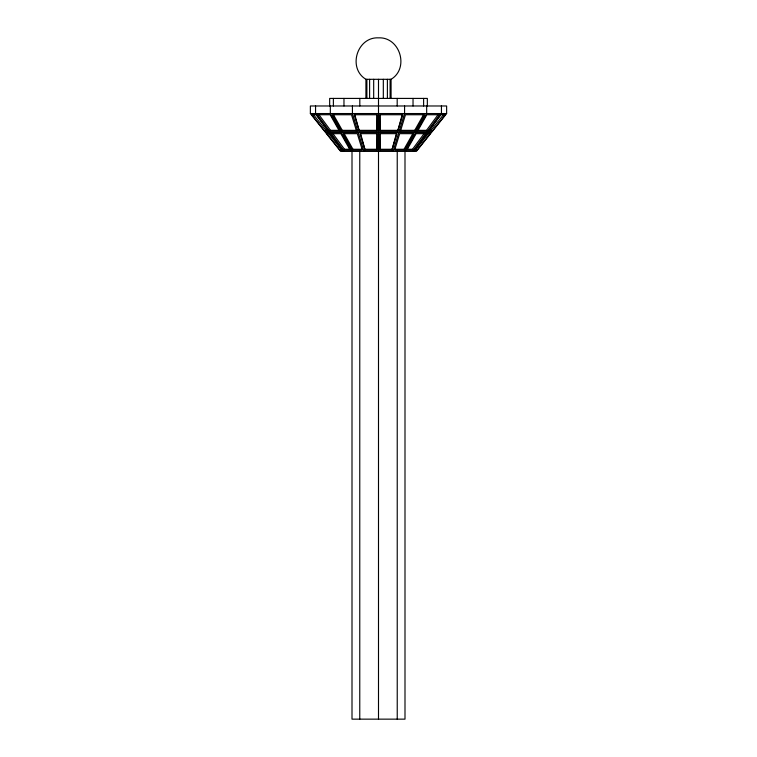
<?xml version="1.0" encoding="UTF-8"?>
<svg xmlns="http://www.w3.org/2000/svg" width="757" height="757" viewBox="0 0 757 757"><rect width="100%" height="100%" fill="white"/><g stroke="black" fill="none" stroke-linecap="round" stroke-linejoin="round"><path stroke-width="1.14" d="M377.232 114.988L377.005 131.283L359.357 131.283L354.863 114.913M377.232 133.913L377.005 150.208L365.148 150.208L360.654 133.838M379.768 133.913L379.995 150.208L391.852 150.208L396.346 133.838M379.768 114.988L379.995 131.283L397.643 131.283L402.137 114.913M391.852 150.208L396.914 133.667L379.995 133.667L379.995 150.208M397.643 131.283L402.715 114.742L379.995 114.742L379.995 131.283M392.987 151.4L404.569 113.55L404.569 105.98M400.415 131.283L405.478 114.742L424.734 114.742L415.375 131.283L400.415 131.283L399.753 130.346L414.713 130.346L415.375 131.283M395.069 149.271L404.011 149.271L412.811 133.705M414.713 130.346L423.523 114.78M404.673 150.208L414.032 133.667L399.687 133.667L394.615 150.208L404.673 150.208L404.011 149.271M405.26 151.4L426.674 113.55L426.674 105.98M341.625 131.283L342.287 130.346L357.247 130.346L356.585 131.283L341.625 131.283L332.266 114.742L351.522 114.742L356.585 131.283M352.327 150.208L362.385 150.208L357.313 133.667L342.968 133.667L352.327 150.208L352.989 149.271L361.931 149.271M406.916 149.271L412.508 149.271L424.062 133.648M417.609 130.346L426.503 130.346L438.048 114.723M413.502 150.208L425.727 133.667L416.142 133.667L406.783 150.208L413.502 150.208L412.508 149.271M427.487 131.283L439.713 114.742L426.853 114.742L417.495 131.283L427.487 131.283L426.503 130.346M413.473 151.4L441.445 113.55L441.445 105.98M428.339 133.648L415.839 149.271L417.003 150.208L430.241 133.667L426.872 133.667L414.647 150.208L417.003 150.208M428.632 130.346L430.979 130.346L443.479 114.723M432.143 131.283L445.381 114.742L440.858 114.742L428.632 131.283L432.143 131.283L430.979 130.346M446.63 113.55L416.35 151.4L340.65 151.4L310.37 113.55L310.37 105.98L446.63 105.98L446.63 113.55L310.37 113.55M329.513 131.283L339.505 131.283L330.147 114.742L317.287 114.742L329.513 131.283L330.497 130.346L339.391 130.346M343.498 150.208L350.217 150.208L340.858 133.667L331.273 133.667L343.498 150.208L344.492 149.271L350.084 149.271M391.076 79.305C409.556 68.244 400.008 36.771 378.5 37.85C356.992 36.771 347.444 68.244 365.924 79.305L391.076 79.305L391.076 98.41M324.857 131.283L328.368 131.283L316.142 114.742L311.619 114.742L324.857 131.283L326.021 130.346L328.368 130.346M339.997 150.208L342.353 150.208L330.128 133.667L326.759 133.667L339.997 150.208L341.161 149.271L328.661 133.648M359.584 130.346L377.232 130.346M379.768 130.346L397.416 130.346M325.51 132.475L431.49 132.475M365.376 149.271L377.232 149.271M379.768 149.271L391.624 149.271M313.521 114.723L326.021 130.346M318.952 114.723L330.497 130.346M332.938 133.648L344.492 149.271M343.527 151.4L315.555 113.55L315.555 105.98M333.477 114.78L342.287 130.346M344.189 133.705L352.989 149.271M351.74 151.4L330.326 113.55L330.326 105.98M359.357 131.283L354.285 114.742L377.005 114.742L377.005 131.283M365.148 150.208L360.086 133.667L377.005 133.667L377.005 150.208M364.013 151.4L352.431 113.55L352.431 105.98M427.336 105.98L427.336 98.41L329.664 98.41L329.664 105.98M423.617 98.41L423.617 105.98M413.029 98.41L413.029 105.98M404.995 151.4L404.995 719.15L352.005 719.15L352.005 151.4M397.236 151.4L397.236 719.15M397.188 98.41L397.188 105.98M390.12 79.305L390.12 98.41M387.395 79.305L387.395 98.41M383.316 79.305L383.316 98.41M378.5 79.305L378.5 719.15M373.684 79.305L373.684 98.41M369.605 79.305L369.605 98.41M366.88 79.305L366.88 98.41M365.924 79.305L365.924 98.41M359.812 98.41L359.812 105.98M359.764 151.4L359.764 719.15M343.971 98.41L343.971 105.98M333.383 98.41L333.383 105.98"/></g></svg>
